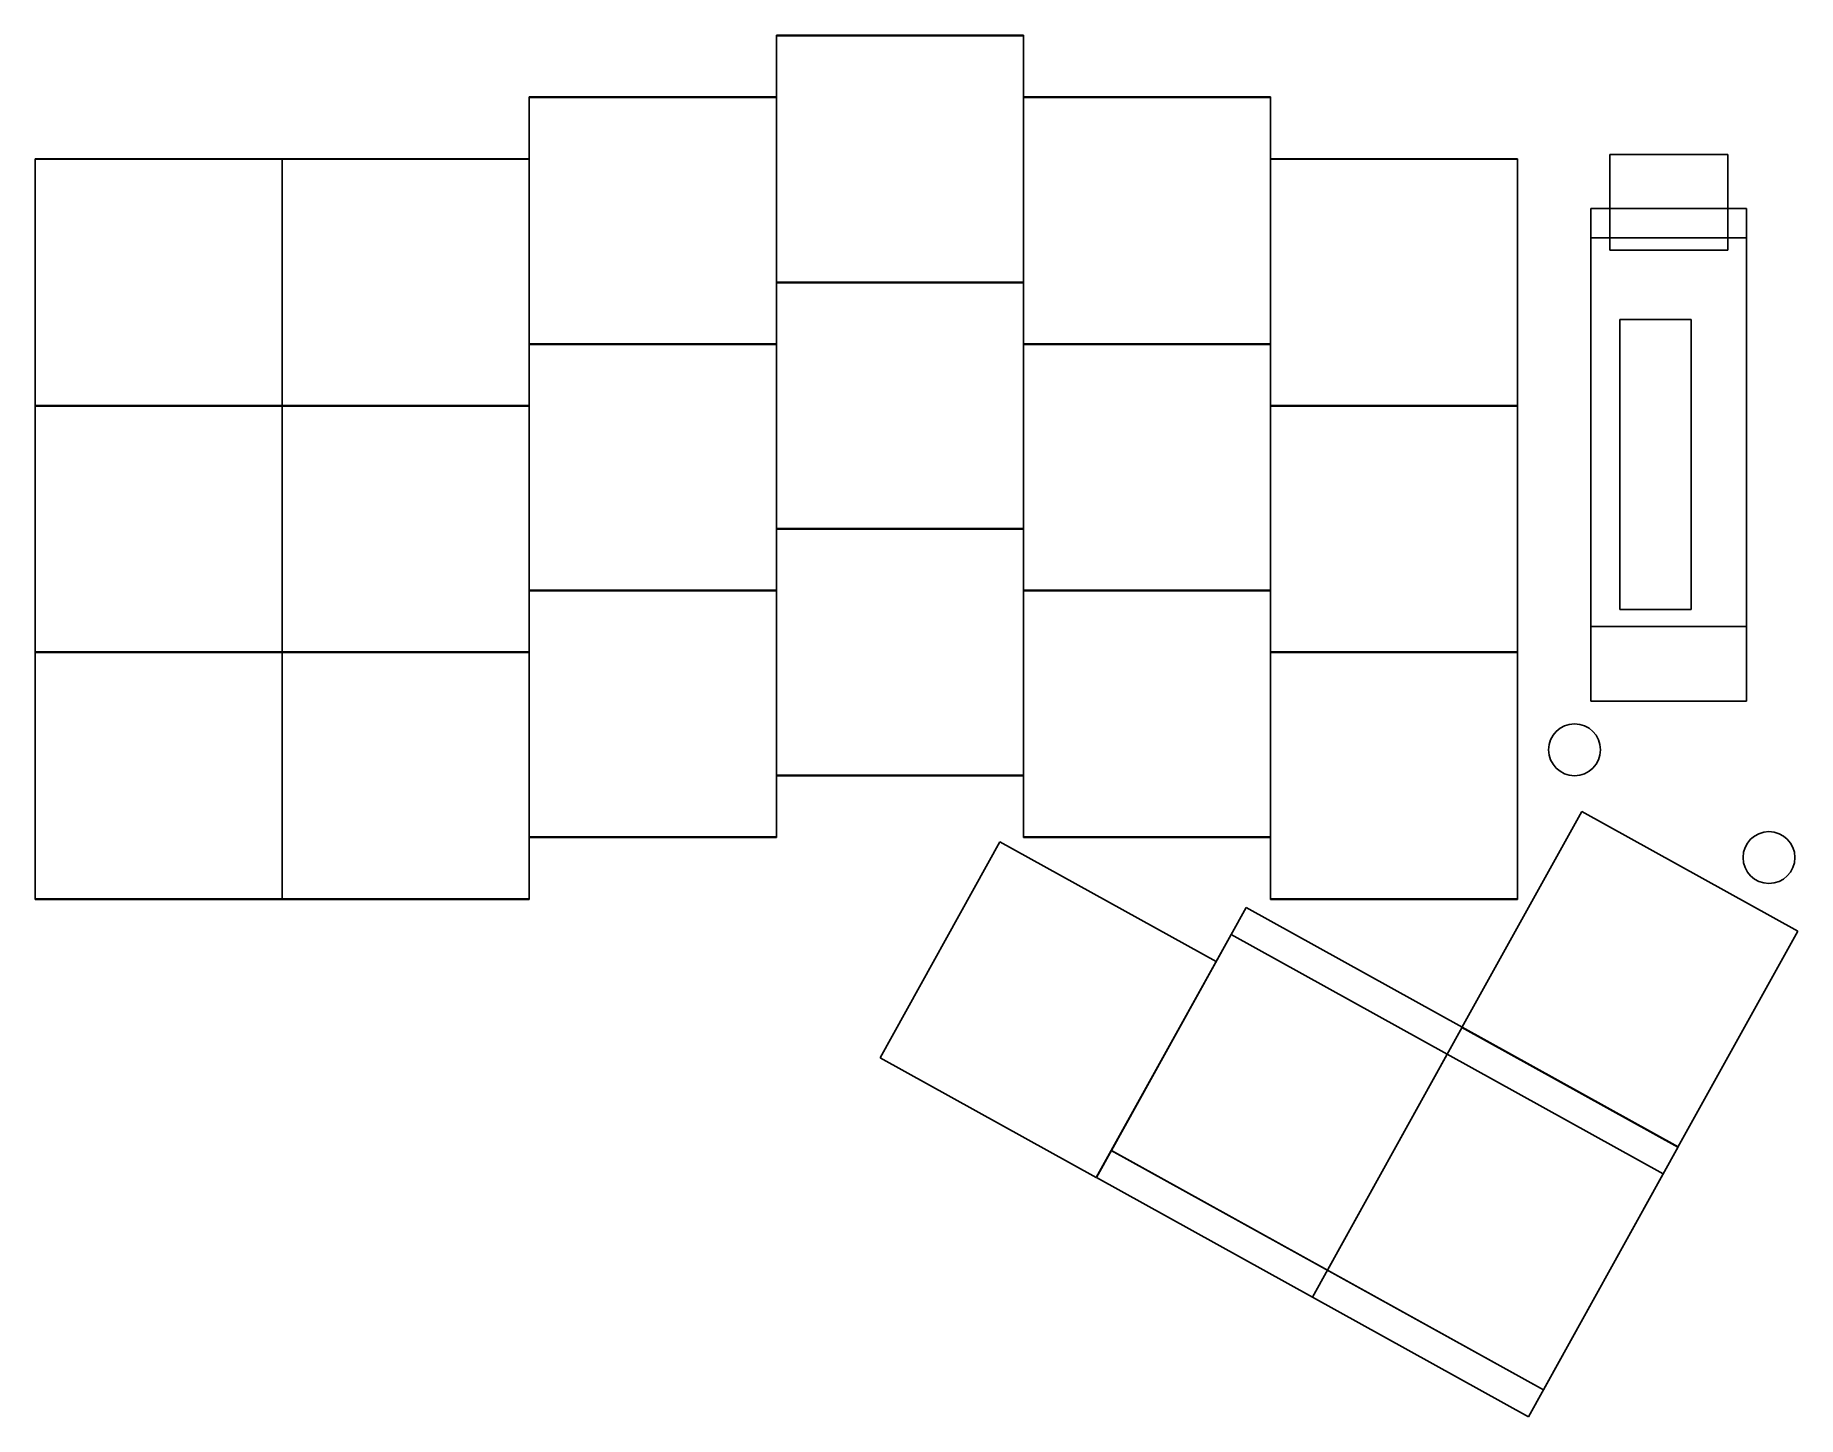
# Model space of a CAD drawing. Extents: x 76 to 212, y -149 to -43.
import ezdxf

# ---------------------------------------------------------------- set-up
doc = ezdxf.new("R2010")
doc.units = 0
doc.layers.add('BLACK', color=7, linetype='CONTINUOUS')

msp = doc.modelspace()

# ---------------------------------------------------------------- linework, layer by layer
at = {"layer": 'BLACK', "linetype": 'CONTINUOUS'}
for p, q in [((133.35, -42.8625), (133.35, -61.9125)), ((152.4, -42.8625), (133.35, -42.8625)), ((133.35, -42.8625), (133.35, -61.9125)), ((152.4, -42.8625), (133.35, -42.8625)), ((152.4, -42.9125), (133.35, -42.9125)), ((133.35, -104.725), (133.35, -42.9125)), ((152.4, -61.9125), (152.4, -42.8625)), ((152.4, -61.9125), (152.4, -42.8625)), ((152.4, -104.725), (152.4, -42.9125)), ((114.3, -47.625), (114.3, -66.675)), ((133.35, -47.625), (114.3, -47.625)), ((114.3, -47.625), (114.3, -66.675)), ((133.35, -47.625), (114.3, -47.625)), ((133.35, -47.675), (114.3, -47.675)), ((114.3, -109.4875), (114.3, -47.675)), ((133.35, -66.675), (133.35, -47.625)), ((133.35, -66.675), (133.35, -47.625)), ((152.4, -47.625), (152.4, -66.675)), ((171.45, -47.625), (152.4, -47.625)), ((152.4, -47.625), (152.4, -66.675)), ((171.45, -47.625), (152.4, -47.625)), ((171.45, -47.675), (152.4, -47.675)), ((171.45, -66.675), (171.45, -47.625)), ((171.45, -66.675), (171.45, -47.625)), ((171.45, -109.4875), (171.45, -47.675)), ((76.2, -52.3875), (76.2, -71.4375)), ((95.25, -52.3875), (76.2, -52.3875)), ((76.2, -52.3875), (76.2, -71.4375)), ((95.25, -52.3875), (76.2, -52.3875)), ((76.2, -109.4875), (76.2, -52.4375)), ((76.2, -52.4375), (114.3, -52.4375)), ((95.25, -52.3875), (95.25, -71.4375)), ((114.3, -52.3875), (95.25, -52.3875)), ((95.25, -71.4375), (95.25, -52.3875)), ((95.25, -71.4375), (95.25, -52.3875)), ((95.25, -52.3875), (95.25, -71.4375)), ((114.3, -52.3875), (95.25, -52.3875)), ((95.25, -109.4875), (95.25, -52.4375)), ((114.3, -71.4375), (114.3, -52.3875)), ((114.3, -71.4375), (114.3, -52.3875)), ((171.45, -52.3875), (171.45, -71.4375)), ((190.5, -52.3875), (171.45, -52.3875)), ((171.45, -52.3875), (171.45, -71.4375)), ((190.5, -52.3875), (171.45, -52.3875)), ((190.5, -52.4375), (171.45, -52.4375)), ((190.5, -71.4375), (190.5, -52.3875)), ((190.5, -71.4375), (190.5, -52.3875)), ((190.5, -109.4875), (190.5, -52.4375)), ((197.6145, -52.054545), (206.7145, -52.054545)), ((197.6145, -59.454545), (197.6145, -52.054545)), ((206.7145, -52.054545), (206.7145, -59.454545)), ((196.1645, -56.234545), (208.1645, -56.234545)), ((196.1645, -94.234545), (196.1645, -56.234545)), ((208.1645, -56.234545), (208.1645, -94.234545)), ((196.1645, -58.484545), (208.1645, -58.484545)), ((206.7145, -59.454545), (197.6145, -59.454545)), ((152.4, -61.9125), (133.35, -61.9125)), ((133.35, -61.9125), (133.35, -61.9625)), ((133.35, -61.9125), (133.35, -80.9625)), ((152.4, -61.9125), (133.35, -61.9125)), ((133.35, -61.9125), (152.4, -61.9125)), ((133.35, -61.9125), (133.35, -80.9625)), ((152.4, -61.9125), (133.35, -61.9125)), ((133.35, -61.9125), (152.4, -61.9125)), ((133.35, -61.9625), (152.4, -61.9625)), ((152.4, -61.9625), (152.4, -61.9125)), ((152.4, -80.9625), (152.4, -61.9125)), ((152.4, -80.9625), (152.4, -61.9125)), ((198.3845, -87.174545), (198.3845, -64.794545)), ((203.9045, -64.794545), (198.3845, -64.794545)), ((203.9045, -87.174545), (203.9045, -64.794545)), ((114.3, -66.675), (114.3, -66.725)), ((133.35, -66.675), (114.3, -66.675)), ((114.3, -66.675), (114.3, -85.725)), ((133.35, -66.675), (114.3, -66.675)), ((114.3, -66.675), (133.35, -66.675)), ((114.3, -66.675), (133.35, -66.675)), ((114.3, -66.675), (114.3, -85.725)), ((133.35, -66.675), (114.3, -66.675)), ((114.3, -66.725), (133.35, -66.725)), ((133.35, -66.725), (133.35, -66.675)), ((133.35, -85.725), (133.35, -66.675)), ((133.35, -85.725), (133.35, -66.675)), ((152.4, -66.675), (152.4, -66.725)), ((171.45, -66.675), (152.4, -66.675)), ((152.4, -66.675), (152.4, -85.725)), ((171.45, -66.675), (152.4, -66.675)), ((152.4, -66.675), (171.45, -66.675)), ((152.4, -66.675), (171.45, -66.675)), ((152.4, -66.675), (152.4, -85.725)), ((171.45, -66.675), (152.4, -66.675)), ((152.4, -66.725), (171.45, -66.725)), ((171.45, -66.725), (171.45, -66.675)), ((171.45, -85.725), (171.45, -66.675)), ((171.45, -85.725), (171.45, -66.675)), ((76.2, -71.4375), (114.3, -71.4375)), ((76.2, -71.4375), (76.2, -71.4875)), ((76.2, -71.4375), (76.2, -90.4875)), ((95.25, -71.4375), (76.2, -71.4375)), ((76.2, -71.4375), (95.25, -71.4375)), ((76.2, -71.4375), (95.25, -71.4375)), ((76.2, -71.4375), (76.2, -90.4875)), ((95.25, -71.4375), (76.2, -71.4375)), ((76.2, -71.4875), (114.3, -71.4875)), ((95.25, -90.4875), (95.25, -71.4375)), ((95.25, -71.4375), (114.3, -71.4375)), ((95.25, -71.4375), (95.25, -90.4875)), ((114.3, -71.4375), (95.25, -71.4375)), ((95.25, -90.4875), (95.25, -71.4375)), ((95.25, -71.4375), (95.25, -90.4875)), ((114.3, -71.4375), (95.25, -71.4375)), ((95.25, -71.4375), (114.3, -71.4375)), ((114.3, -71.4875), (114.3, -71.4375)), ((114.3, -90.4875), (114.3, -71.4375)), ((114.3, -90.4875), (114.3, -71.4375)), ((171.45, -71.4375), (171.45, -71.4875)), ((190.5, -71.4375), (171.45, -71.4375)), ((171.45, -71.4375), (190.5, -71.4375)), ((171.45, -71.4375), (171.45, -90.4875)), ((190.5, -71.4375), (171.45, -71.4375)), ((171.45, -71.4375), (171.45, -90.4875)), ((190.5, -71.4375), (171.45, -71.4375)), ((171.45, -71.4375), (190.5, -71.4375)), ((171.45, -71.4875), (190.5, -71.4875)), ((190.5, -71.4875), (190.5, -71.4375)), ((190.5, -90.4875), (190.5, -71.4375)), ((190.5, -90.4875), (190.5, -71.4375)), ((133.35, -80.9125), (133.35, -80.9625)), ((152.4, -80.9125), (133.35, -80.9125)), ((133.35, -80.9625), (152.4, -80.9625)), ((133.35, -80.9625), (152.4, -80.9625)), ((133.35, -80.9625), (133.35, -100.0125)), ((152.4, -80.9625), (133.35, -80.9625)), ((133.35, -80.9625), (152.4, -80.9625)), ((133.35, -80.9625), (133.35, -100.0125)), ((152.4, -80.9625), (133.35, -80.9625)), ((152.4, -80.9625), (152.4, -80.9125)), ((152.4, -100.0125), (152.4, -80.9625)), ((152.4, -100.0125), (152.4, -80.9625)), ((133.35, -85.675), (114.3, -85.675)), ((114.3, -85.675), (114.3, -85.725)), ((114.3, -85.725), (133.35, -85.725)), ((114.3, -85.725), (114.3, -104.775)), ((133.35, -85.725), (114.3, -85.725)), ((114.3, -85.725), (133.35, -85.725)), ((114.3, -85.725), (133.35, -85.725)), ((114.3, -85.725), (114.3, -104.775)), ((133.35, -85.725), (114.3, -85.725)), ((133.35, -85.725), (133.35, -85.675)), ((133.35, -104.775), (133.35, -85.725)), ((133.35, -104.775), (133.35, -85.725)), ((171.45, -85.675), (152.4, -85.675)), ((152.4, -85.675), (152.4, -85.725)), ((152.4, -85.725), (171.45, -85.725)), ((152.4, -85.725), (171.45, -85.725)), ((152.4, -85.725), (152.4, -104.775)), ((171.45, -85.725), (152.4, -85.725)), ((152.4, -85.725), (152.4, -104.775)), ((171.45, -85.725), (152.4, -85.725)), ((152.4, -85.725), (171.45, -85.725)), ((171.45, -85.725), (171.45, -85.675)), ((171.45, -104.775), (171.45, -85.725)), ((171.45, -104.775), (171.45, -85.725)), ((198.3845, -87.174545), (203.9045, -87.174545)), ((196.1645, -88.484545), (208.1645, -88.484545)), ((76.2, -90.4375), (114.3, -90.4375)), ((76.2, -90.4875), (76.2, -90.4375)), ((76.2, -90.4875), (114.3, -90.4875)), ((76.2, -90.4875), (95.25, -90.4875)), ((76.2, -90.4875), (76.2, -109.5375)), ((95.25, -90.4875), (76.2, -90.4875)), ((76.2, -90.4875), (76.2, -109.5375)), ((95.25, -90.4875), (76.2, -90.4875)), ((76.2, -90.4875), (95.25, -90.4875)), ((95.25, -109.5375), (95.25, -90.4875)), ((95.25, -90.4875), (114.3, -90.4875)), ((95.25, -90.4875), (95.25, -109.5375)), ((114.3, -90.4875), (95.25, -90.4875)), ((95.25, -109.5375), (95.25, -90.4875)), ((95.25, -90.4875), (114.3, -90.4875)), ((95.25, -90.4875), (95.25, -109.5375)), ((114.3, -90.4875), (95.25, -90.4875)), ((114.3, -90.4375), (114.3, -90.4875)), ((114.3, -109.5375), (114.3, -90.4875)), ((114.3, -109.5375), (114.3, -90.4875)), ((171.45, -90.4375), (171.45, -90.4875)), ((190.5, -90.4375), (171.45, -90.4375)), ((171.45, -90.4875), (190.5, -90.4875)), ((171.45, -90.4875), (171.45, -109.5375)), ((190.5, -90.4875), (171.45, -90.4875)), ((171.45, -90.4875), (190.5, -90.4875)), ((171.45, -90.4875), (171.45, -109.5375)), ((190.5, -90.4875), (171.45, -90.4875)), ((171.45, -90.4875), (190.5, -90.4875)), ((190.5, -90.4875), (190.5, -90.4375)), ((190.5, -109.5375), (190.5, -90.4875)), ((190.5, -109.5375), (190.5, -90.4875)), ((196.1645, -94.234545), (208.1645, -94.234545)), ((133.35, -99.9625), (152.4, -99.9625)), ((133.35, -100.0125), (152.4, -100.0125)), ((133.35, -100.0125), (152.4, -100.0125)), ((195.453539, -102.766733), (186.217916, -119.428239)), ((195.45354, -102.766734), (186.217917, -119.428239)), ((195.45354, -102.766734), (186.217917, -119.428239)), ((212.115044, -112.002356), (195.453539, -102.766733)), ((212.115045, -112.002357), (195.45354, -102.766734)), ((212.115045, -112.002357), (195.45354, -102.766734)), ((114.3, -104.725), (133.35, -104.725)), ((114.3, -104.775), (133.35, -104.775)), ((114.3, -104.775), (133.35, -104.775)), ((150.592059, -105.111436), (141.356436, -121.772941)), ((150.592059, -105.111437), (141.356436, -121.772942)), ((150.592059, -105.111437), (141.356436, -121.772942)), ((167.253564, -114.347059), (150.592059, -105.111436)), ((167.253564, -114.34706), (150.592059, -105.111437)), ((167.253564, -114.34706), (150.592059, -105.111437)), ((152.4, -104.725), (171.45, -104.725)), ((152.4, -104.775), (171.45, -104.775)), ((152.4, -104.775), (171.45, -104.775)), ((76.2, -109.4875), (114.3, -109.4875)), ((76.2, -109.5375), (95.25, -109.5375)), ((76.2, -109.5375), (95.25, -109.5375)), ((95.25, -109.5375), (114.3, -109.5375)), ((95.25, -109.5375), (114.3, -109.5375)), ((171.45, -109.4875), (190.5, -109.4875)), ((171.45, -109.5375), (190.5, -109.5375)), ((171.45, -109.5375), (190.5, -109.5375)), ((158.027547, -130.991237), (169.572076, -110.164355)), ((169.572076, -110.164355), (186.233581, -119.399979)), ((158.017941, -131.008564), (168.417107, -112.247972)), ((168.423699, -112.247747), (159.188076, -128.909252)), ((168.417107, -112.247972), (201.740118, -130.719218)), ((185.085204, -121.48337), (168.423699, -112.247747)), ((202.879421, -128.663862), (212.115044, -112.002356)), ((202.879422, -128.663862), (212.115045, -112.002357)), ((202.879422, -128.663862), (212.115045, -112.002357)), ((158.017941, -131.008565), (167.253564, -114.34706)), ((158.017941, -131.008565), (167.253564, -114.34706)), ((174.688538, -140.227788), (186.233067, -119.400906)), ((186.233581, -119.399979), (174.689052, -140.226861)), ((186.217916, -119.428239), (202.879421, -128.663862)), ((186.217917, -119.428239), (202.879422, -128.663862)), ((186.217917, -119.428239), (202.879422, -128.663862)), ((186.233067, -119.400906), (202.894572, -128.63653)), ((141.356436, -121.772941), (158.017941, -131.008564)), ((141.356436, -121.772942), (158.017941, -131.008565)), ((141.356436, -121.772942), (158.017941, -131.008565)), ((175.84299, -138.1451), (185.078613, -121.483595)), ((185.078614, -121.483595), (175.842991, -138.1451)), ((175.849581, -138.144875), (185.085204, -121.48337)), ((201.740119, -130.719218), (185.078614, -121.483595)), ((159.181484, -128.909477), (192.504495, -147.380724)), ((159.188076, -128.909252), (175.849581, -138.144875)), ((202.894572, -128.63653), (191.350043, -149.463412)), ((174.689052, -140.226861), (158.027547, -130.991237)), ((192.504495, -147.380724), (201.740118, -130.719218)), ((192.504496, -147.380723), (201.740119, -130.719218)), ((175.842991, -138.1451), (192.504496, -147.380723)), ((191.350043, -149.463412), (174.688538, -140.227788))]:
    msp.add_line(p, q, dxfattribs=at)
at = {"layer": 'BLACK'}
for centre in [(194.900252, -98.000494), (209.897357, -106.313525)]:
    msp.add_circle(centre, 2, dxfattribs=at)

doc.saveas('drawing.dxf')
